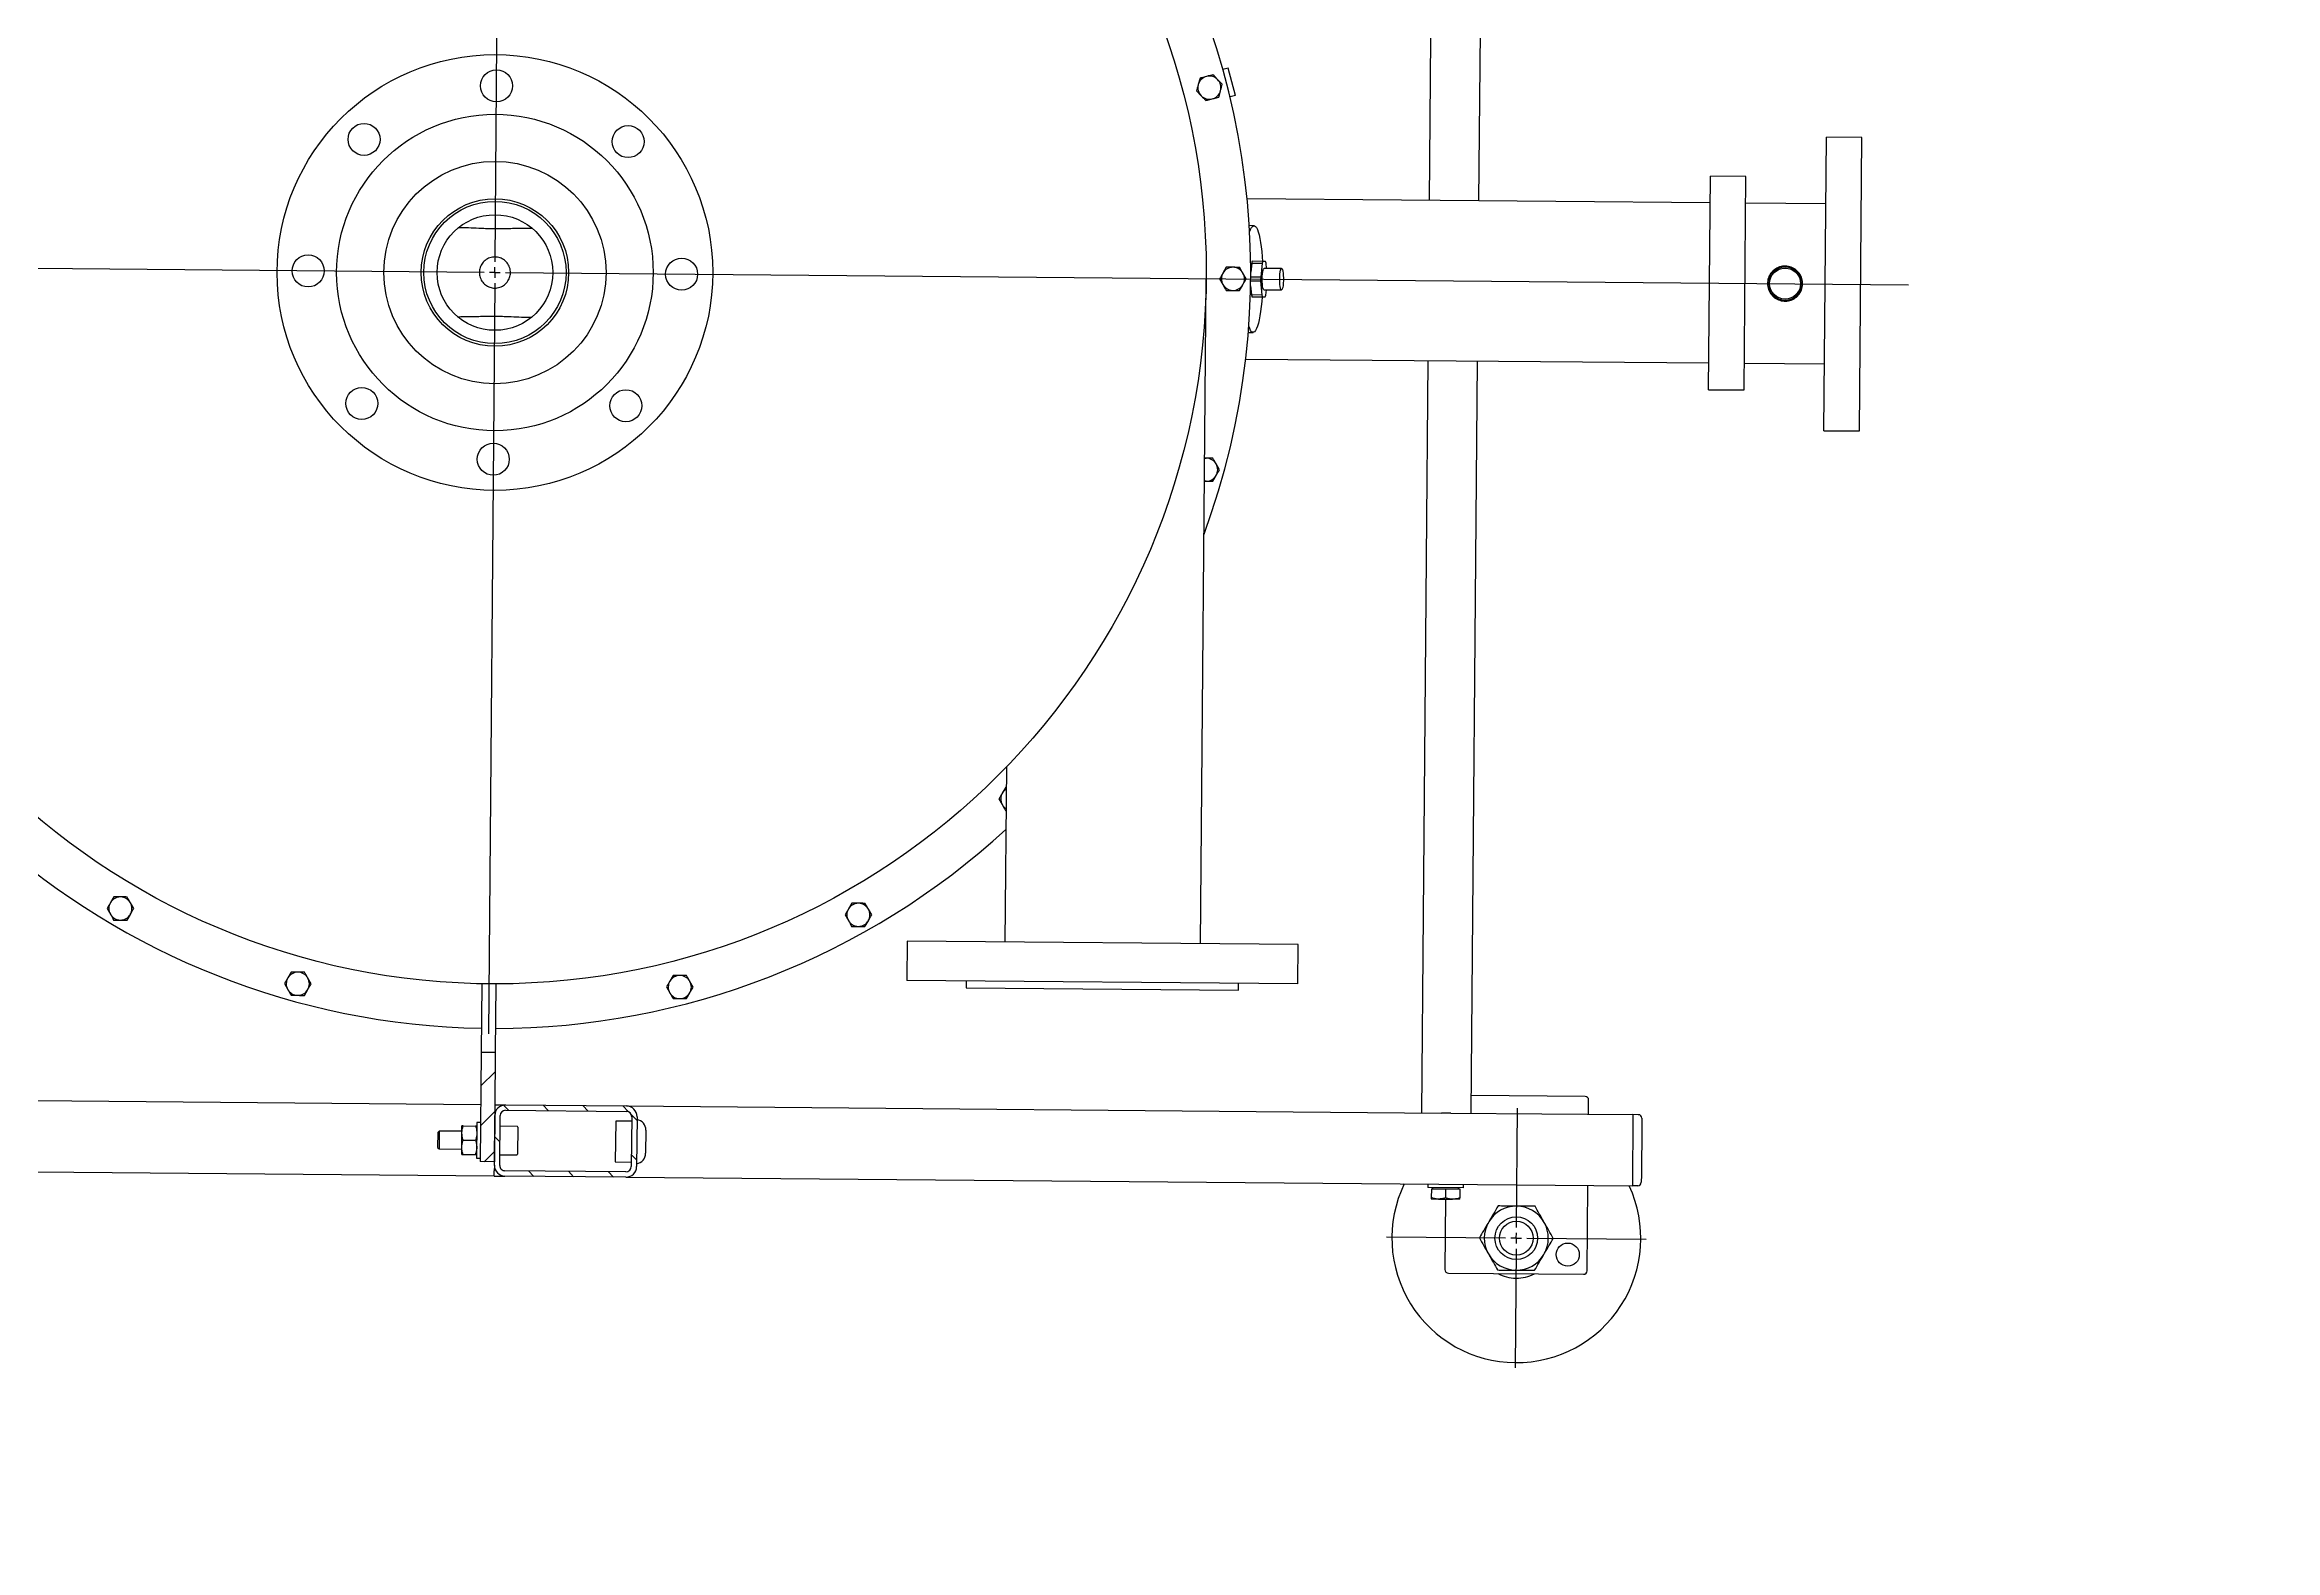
# Model space of a CAD drawing. Header units: inches. Extents: x -955375 to 106222, y -96450 to 64845.
# Drawn here: x 24394 to 25675, y 44054 to 44918 of the extents above; entities that cross this region are included whole.
import ezdxf

# ---------------------------------------------------------------- set-up
doc = ezdxf.new("R2010")
doc.units = ezdxf.units.IN
doc.header["$MEASUREMENT"] = 0
doc.linetypes.add('CONTINUA', pattern=[0])
doc.layers.add('ACHUTECH', color=24, linetype='Continuous', lineweight=18)
for name, color, linetype in [('DIBUJO', 2, 'Continuous'), ('GEOMETRIE', 7, 'Continuous'), ('MITTELKREUZE', 4, 'Continuous'), ('SCHRAFFUR', 7, 'Continuous')]:
    doc.layers.add(name, color=color, linetype=linetype)
doc.styles.get("Standard").update_dxf_attribs({"font": 'isocp2.shx'})
doc.dimstyles.new('SUPERPEQUEÑA', dxfattribs={"dimtxt": 0.1, "dimasz": 0.05, "dimexe": 0.1, "dimexo": 0.15, "dimgap": 0.05, "dimtad": 1, "dimzin": 0, "dimdsep": 46, "dimtxsty": 'Standard', "dimblk1": 'CRUZZ', "dimblk2": 'CRUZZ', "dimsah": 1, "dimcen": 0.03, "dimse1": 1, "dimse2": 1, "dimclrd": 109, "dimclre": 4, "dimclrt": 173, "dimadec": 0, "dimazin": 0, "dimtfac": 1, "dimtix": 1, "dimtmove": 1, "dimatfit": 3, "dimldrblk": 'CRUZZ', "dimfxl": 1, "dimtolj": 1, "dimtzin": 0, "dimlwd": -1, "dimarcsym": 0})

# ---------------------------------------------------------------- blocks, each defined once
blk = doc.blocks.new('CRUZ')
at = {"layer": 'DIBUJO', "color": 7, "lineweight": -3}
for p, q in [((-0.2, 0), (0.2, 0)), ((0, 0.2), (0, -0.2))]:
    blk.add_line(p, q, dxfattribs=at)
at = {"layer": 'DIBUJO', "color": 7, "lineweight": -3, "const_width": 0.05}
blk.add_lwpolyline([(0, 0, 1), (0, 0, 1)], format="xyb", close=True, dxfattribs=at)
blk = doc.blocks.new('CRUZZ')
at = {"layer": 'DIBUJO', "color": 3, "xscale": 10, "yscale": 10, "zscale": 10}
blk.add_blockref('CRUZ', (0, 0), dxfattribs=at)
blk = doc.blocks.new('*D185')
at = {"layer": 'ACHUTECH', "color": 7, "ltscale": 500, "transparency": 16777216}
blk.add_line((5118.7, 54499.2), (5118.7, 25409.9), dxfattribs=at)
at = {"layer": 'Defpoints', "color": 0, "linetype": 'CONTINUA', "ltscale": 500, "transparency": 16777216}
for p in [(26169.2, 54499.2), (5118.7, 25409.9), (6592.2, 25409.9)]:
    blk.add_point(p, dxfattribs=at)
at = {"layer": 'ACHUTECH', "color": 7, "linetype": 'CONTINUA', "ltscale": 500, "transparency": 16777216, "xscale": 0.05, "yscale": 0.05, "zscale": 0.05}
for p, rotation in [((5118.7, 54499.2), 90), ((5118.7, 25409.9), 270)]:
    blk.add_blockref('CRUZZ', p, dxfattribs=dict(at, rotation=rotation))
at = {"layer": 'ACHUTECH', "color": 7, "linetype": 'CONTINUA', "lineweight": 13, "ltscale": 500, "transparency": 16777216, "insert": (5118.6, 39954.5), "char_height": 0.15, "attachment_point": 5, "rotation": 90}
blk.add_mtext('\\A1;29089.32', dxfattribs=at)
blk = doc.blocks.new('SW_CENTERMARKSYMBOL_1')
at = {"layer": 'MITTELKREUZE', "color": 0, "linetype": 'Continuous'}
for p, q in [((0, 6), (0, 428)), ((-6, 0), (-794.9, 0)), ((0, 0), (-3, 0)), ((0, 0), (0, 3)), ((0, 0), (0, -3)), ((0, 0), (3, 0)), ((6, 0), (428, 0)), ((0, -6), (0, -428))]:
    blk.add_line(p, q, dxfattribs=at)
blk = doc.blocks.new('SW_CENTERMARKSYMBOL_5')
at = {"layer": 'MITTELKREUZE', "color": 0, "linetype": 'Continuous'}
for p, q in [((0, 6), (0, 73)), ((-6, 0), (-73, 0)), ((0, 0), (-3, 0)), ((0, 0), (0, 3)), ((0, 0), (0, -3)), ((0, 0), (3, 0)), ((6, 0), (73, 0)), ((0, -6), (0, -73))]:
    blk.add_line(p, q, dxfattribs=at)

msp = doc.modelspace()

# ---------------------------------------------------------------- hatches: boundary and pattern name
at = {"layer": 'SCHRAFFUR', "linetype": 'Continuous'}
h = msp.add_hatch(dxfattribs=at)
h.set_pattern_fill('ANSI31', color=256, scale=5.103547, angle=179.507524, style=0)
h.set_pattern_definition([(224.50752, (28001.869, 46848.238), (11.358884, -11.55585), [])])
h.paths.add_polyline_path([(24653.138, 44340.17), (24644.973, 44340.24), (24644.432, 44277.38), (24652.598, 44277.31)], flags=0)
h = msp.add_hatch(dxfattribs=at)
h.set_pattern_fill('ANSI31', color=256, scale=5.103547, angle=269.507524, style=0)
h.set_pattern_definition([(314.50752, (28001.869, 46848.238), (11.55585, 11.358884), [])])
edge = h.paths.add_edge_path(flags=0)
edge.add_line((24658.651, 44269.092), (24728.057, 44268.495))
edge.add_arc((24728.11, 44274.619), 6.124, 269.507524, 359.507524)
edge.add_line((24734.234, 44274.566), (24734.479, 44303.145))
edge.add_arc((24728.355, 44303.198), 6.124, 359.507524, 449.507524)
edge.add_line((24728.408, 44309.322), (24659.002, 44309.919))
edge.add_arc((24658.95, 44303.794), 6.124, 449.507524, 539.507524)
edge.add_line((24652.826, 44303.847), (24652.58, 44275.268))
edge.add_arc((24658.704, 44275.216), 6.124, 179.507524, 269.507524)
edge = h.paths.add_edge_path(flags=0)
edge.add_arc((24658.95, 44303.794), 3.062, 449.507524, 539.507524, ccw=False)
edge.add_line((24658.976, 44306.857), (24728.382, 44306.26))
edge.add_arc((24728.355, 44303.198), 3.062, 359.507524, 449.507524, ccw=False)
edge.add_line((24731.417, 44303.172), (24731.172, 44274.593))
edge.add_arc((24728.11, 44274.619), 3.062, 269.507524, 359.507524, ccw=False)
edge.add_line((24728.083, 44271.557), (24658.678, 44272.154))
edge.add_arc((24658.704, 44275.216), 3.062, 179.507524, 269.507524, ccw=False)
edge.add_line((24655.642, 44275.242), (24655.888, 44303.821))

# ---------------------------------------------------------------- linework, layer by layer
at = {"layer": 'GEOMETRIE', "linetype": 'Continuous'}
for p, q in [((25192.86, 45260.749), (25189.149, 44829.005)), ((25217.728, 44828.759), (25221.439, 45260.503)), ((25073.79, 44905.023), (25070.751, 44904.237)), ((25077.881, 44889.213), (25073.79, 44905.023)), ((25055.573, 44891.875), (25058.258, 44889.143)), ((25057.619, 44899.258), (25056.596, 44895.566)), ((25070.406, 44895.713), (25067.721, 44898.445)), ((25068.36, 44888.331), (25069.383, 44892.022)), ((25077.881, 44889.213), (25074.842, 44888.426)), ((25415.64, 44696.913), (25417.088, 44865.324)), ((25437.501, 44865.148), (25417.088, 44865.324)), ((25436.054, 44696.737), (25437.501, 44865.148)), ((25349.494, 44720.448), (25350.547, 44842.929)), ((25370.96, 44842.753), (25350.547, 44842.929)), ((25369.907, 44720.273), (25370.96, 44842.753)), ((25350.415, 44827.619), (25084.643, 44829.903)), ((25416.759, 44827.048), (25370.829, 44827.443)), ((25088.594, 44814.558), (25085.868, 44814.581)), ((25072.707, 44790.707), (25070.763, 44787.406)), ((25087.28, 44793.102), (25086.703, 44787.803)), ((25087.28, 44793.102), (25093.311, 44793.05)), ((25093.637, 44794.1), (25087.606, 44794.152)), ((25093.311, 44793.05), (25092.429, 44784.955)), ((25095.261, 44794.086), (25093.637, 44794.1)), ((25104.466, 44789.924), (25094.414, 44790.01)), ((25095.847, 44789.998), (25095.569, 44793.03)), ((25057.889, 44402.44), (25061.17, 44784.171)), ((25068.82, 44784.106), (25070.706, 44780.772)), ((25080.254, 44777.372), (25082.197, 44780.673)), ((25084.141, 44783.974), (25082.254, 44787.308)), ((25086.637, 44780.101), (25087.123, 44774.794)), ((25086.677, 44782.899), (25092.411, 44782.85)), ((25092.429, 44784.955), (25086.695, 44785.005)), ((25092.411, 44782.85), (25093.154, 44774.742)), ((25094.309, 44777.762), (25104.36, 44777.676)), ((25095.412, 44774.722), (25095.741, 44777.75)), ((25093.154, 44774.742), (25087.123, 44774.794)), ((25087.43, 44773.738), (25093.461, 44773.686)), ((25093.461, 44773.686), (25095.086, 44773.672)), ((25085.342, 44753.341), (25088.067, 44753.318)), ((25083.854, 44738.043), (25349.626, 44735.758)), ((25188.359, 44737.144), (25184.648, 44305.4)), ((25213.227, 44305.155), (25216.938, 44736.899)), ((25370.039, 44735.583), (25415.969, 44735.188)), ((25349.494, 44720.448), (25369.907, 44720.273)), ((25415.64, 44696.913), (25436.054, 44696.737)), ((25061.162, 44681.168), (25060.285, 44681.175)), ((25068.766, 44674.468), (25066.879, 44677.801)), ((25060.171, 44667.907), (25061.048, 44667.899)), ((25064.878, 44667.866), (25066.822, 44671.167)), ((24946.479, 44503.942), (24945.615, 44403.405)), ((24942.182, 44485.657), (24944.068, 44482.323)), ((24946.069, 44492.258), (24944.125, 44488.957)), ((24946.379, 44492.255), (24946.069, 44492.258)), ((24945.955, 44478.989), (24946.265, 44478.987)), ((24434.186, 44429.338), (24432.242, 44426.038)), ((24430.298, 44422.737), (24432.185, 44419.403)), ((24441.732, 44416.004), (24443.676, 44419.305)), ((24445.62, 44422.605), (24443.733, 44425.939)), ((24853.877, 44419.096), (24855.764, 44415.762)), ((24857.765, 44425.697), (24855.821, 44422.397)), ((24869.199, 44418.964), (24867.312, 44422.298)), ((24865.311, 44412.363), (24867.255, 44415.664)), ((24889.478, 44403.888), (24889.285, 44381.433)), ((25114.026, 44401.958), (24889.478, 44403.888)), ((25113.833, 44379.503), (25114.026, 44401.958)), ((24532.094, 44379.543), (24533.98, 44376.209)), ((24535.981, 44386.145), (24534.037, 44382.844)), ((24547.415, 44379.411), (24545.529, 44382.745)), ((24645.31, 44379.447), (24644.973, 44340.24)), ((24653.475, 44379.377), (24645.31, 44379.447)), ((24653.475, 44379.377), (24653.138, 44340.17)), ((24755.242, 44384.26), (24753.298, 44380.959)), ((24766.676, 44377.527), (24764.789, 44380.86)), ((25113.833, 44379.503), (24889.285, 44381.433)), ((24923.478, 44381.139), (24923.443, 44377.056)), ((25079.605, 44375.714), (25079.64, 44379.797)), ((24543.528, 44372.81), (24545.472, 44376.111)), ((24751.354, 44377.658), (24753.241, 44374.325)), ((24762.788, 44370.925), (24764.732, 44374.226)), ((24923.443, 44377.056), (25079.605, 44375.714)), ((24644.973, 44340.24), (24644.432, 44277.38)), ((24644.973, 44340.24), (24653.138, 44340.17)), ((24653.138, 44340.17), (24652.598, 44277.31)), ((24644.713, 44310.041), (24126.799, 44314.493)), ((25278.638, 44314.8), (25213.315, 44315.361)), ((24652.58, 44275.268), (24652.826, 44303.847)), ((24652.878, 44309.971), (24659.002, 44309.919)), ((24655.642, 44275.242), (24655.888, 44303.821)), ((24658.976, 44306.857), (24728.382, 44306.26)), ((24659.002, 44309.919), (24728.408, 44309.322)), ((24728.408, 44309.322), (25196.225, 44305.301)), ((24731.417, 44303.172), (24731.172, 44274.593)), ((24734.479, 44303.145), (24734.234, 44274.566)), ((25201.65, 44305.254), (25306.108, 44304.356)), ((25280.591, 44304.576), (25280.662, 44312.741)), ((25306.108, 44304.356), (25306.056, 44298.232)), ((25309.17, 44304.33), (25306.108, 44304.356)), ((25311.194, 44302.271), (25311.159, 44298.188)), ((24620.078, 44294.095), (24620.005, 44285.582)), ((24620.932, 44294.935), (24620.078, 44294.095)), ((24620.932, 44294.935), (24620.845, 44284.728)), ((24633.966, 44294.823), (24620.932, 44294.935)), ((24633.887, 44285.636), (24633.958, 44293.802)), ((24633.958, 44293.802), (24633.993, 44297.885)), ((24634.652, 44289.713), (24641.767, 44289.652)), ((24634.722, 44297.878), (24641.837, 44297.817)), ((24642.584, 44299.852), (24642.408, 44279.439)), ((24644.625, 44299.835), (24642.584, 44299.852)), ((24665.634, 44297.613), (24655.835, 44297.697)), ((24666.038, 44297.201), (24665.905, 44281.687)), ((24722.209, 44300.699), (24722.008, 44277.223)), ((24731.396, 44300.62), (24722.209, 44300.699)), ((24739.517, 44295.446), (24739.403, 44282.178)), ((25306.056, 44298.232), (25305.81, 44269.653)), ((25311.159, 44298.188), (25310.913, 44269.61)), ((24620.005, 44285.582), (24620.845, 44284.728)), ((24620.845, 44284.728), (24633.879, 44284.616)), ((24633.852, 44281.554), (24633.887, 44285.636)), ((24634.582, 44281.548), (24641.697, 44281.486)), ((24642.408, 44279.439), (24644.45, 44279.421)), ((24652.598, 44277.31), (24644.432, 44277.38)), ((24655.695, 44281.366), (24665.493, 44281.282)), ((24722.008, 44277.223), (24731.194, 44277.144)), ((24652.527, 44269.144), (24126.448, 44273.666)), ((24652.527, 44269.144), (24652.554, 44272.206)), ((24652.527, 44269.144), (24658.651, 44269.092)), ((24652.58, 44275.268), (24652.554, 44272.206)), ((24728.057, 44268.495), (24658.651, 44269.092)), ((24728.083, 44271.557), (24658.678, 44272.154)), ((24728.057, 44268.495), (25305.757, 44263.529)), ((25188.38, 44264.538), (25188.363, 44262.497)), ((25208.776, 44262.322), (25208.794, 44264.363)), ((25279.819, 44214.757), (25280.241, 44263.749)), ((25305.81, 44269.653), (25305.757, 44263.529)), ((25308.819, 44263.503), (25305.757, 44263.529)), ((25310.913, 44269.61), (25310.878, 44265.527)), ((25208.776, 44262.322), (25188.363, 44262.497)), ((25190.348, 44255.947), (25194.43, 44255.912)), ((25190.399, 44261.867), (25190.354, 44256.676)), ((25190.399, 44261.867), (25198.564, 44261.797)), ((25191.103, 44262.473), (25191.098, 44261.861)), ((25194.43, 44255.912), (25202.596, 44255.842)), ((25198.513, 44255.877), (25198.166, 44215.458)), ((25198.564, 44261.797), (25198.519, 44256.606)), ((25198.564, 44261.797), (25206.729, 44261.727)), ((25206.678, 44255.807), (25202.596, 44255.842)), ((25206.03, 44261.733), (25206.035, 44262.345)), ((25206.729, 44261.727), (25206.685, 44256.536)), ((25200.189, 44213.399), (25277.761, 44212.733))]:
    msp.add_line(p, q, dxfattribs=at)
at = {"layer": 'GEOMETRIE', "linetype": 'Continuous', "flags": 128}
for points in [[(25086.075, 44811.02), (25086.607, 44812.4), (25087.162, 44813.454), (25087.73, 44814.162), (25088.305, 44814.516), (25088.881, 44814.511), (25089.45, 44814.147), (25090.006, 44813.43), (25090.543, 44812.366), (25091.054, 44810.97), (25091.532, 44809.256), (25091.973, 44807.246), (25092.372, 44804.962), (25092.723, 44802.432), (25093.022, 44799.685), (25093.267, 44796.753), (25093.431, 44794.101)], [(25093.298, 44783.895), (25093.344, 44785.418), (25093.455, 44786.844), (25093.622, 44788.085), (25093.836, 44789.062), (25094.083, 44789.713), (25094.347, 44789.999), (25094.414, 44790.01)], [(25103.35, 44783.809), (25103.396, 44785.331), (25103.507, 44786.758), (25103.674, 44787.998), (25103.888, 44788.975), (25104.135, 44789.627), (25104.399, 44789.912), (25104.664, 44789.813), (25104.913, 44789.337), (25105.131, 44788.512), (25105.304, 44787.392), (25105.421, 44786.046), (25105.475, 44784.558), (25105.462, 44783.023), (25105.382, 44781.537), (25105.242, 44780.193), (25105.05, 44779.075), (25104.818, 44778.255), (25104.561, 44777.782), (25104.294, 44777.688), (25104.034, 44777.978), (25103.799, 44778.634), (25103.602, 44779.614), (25103.456, 44780.857), (25103.37, 44782.285), (25103.35, 44783.809)], [(25094.309, 44777.762), (25094.242, 44777.775), (25093.983, 44778.065), (25093.747, 44778.72), (25093.55, 44779.7), (25093.404, 44780.944), (25093.318, 44782.372), (25093.298, 44783.895)], [(25093.256, 44773.688), (25093.046, 44771.039), (25092.751, 44768.112), (25092.404, 44765.371), (25092.01, 44762.847), (25091.572, 44760.571), (25091.096, 44758.568), (25090.588, 44756.863), (25090.054, 44755.476), (25089.499, 44754.422), (25088.931, 44753.714), (25088.355, 44753.36), (25087.78, 44753.365), (25087.21, 44753.728), (25086.654, 44754.446), (25086.118, 44755.509), (25085.61, 44756.899)], [(25060.284, 44681.117), (25060.295, 44681.119), (25061.162, 44681.168)], [(25061.048, 44667.899), (25060.182, 44667.963), (25060.171, 44667.965)]]:
    msp.add_lwpolyline(points, dxfattribs=at)
at = {"layer": 'GEOMETRIE', "linetype": 'Continuous'}
for centre, radius in [((24652.902, 44787.681), 408.284), ((24652.902, 44787.681), 125.037), ((24653.823, 44894.851), 9.186), ((24652.902, 44787.681), 90.843), ((24577.772, 44864.113), 9.186), ((24729.334, 44862.81), 9.186), ((24652.902, 44787.681), 63.794), ((24652.902, 44787.681), 42.324), ((24652.902, 44787.681), 40.828), ((24652.902, 44787.681), 33.173), ((24545.731, 44788.602), 9.186), ((24760.072, 44786.759), 9.186), ((25393.399, 44781.316), 9.624), ((25393.399, 44781.316), 8.931), ((24576.469, 44712.551), 9.186), ((24728.031, 44711.248), 9.186), ((24651.98, 44680.51), 9.186), ((25239.15, 44233.48), 12.249), ((25239.15, 44233.48), 9.697), ((25268.671, 44224.039), 6.635)]:
    msp.add_circle(centre, radius, dxfattribs=at)
for centre, radius, start, end in [((24652.902, 44787.681), 433.801, 339.757601, 88.968261), ((24652.902, 44787.681), 433.801, 106.631134, 268.968261), ((25062.99, 44893.794), 6.635, 164.507524, 224.507524), ((25062.99, 44893.794), 6.635, 104.507524, 164.507524), ((25062.99, 44893.794), 6.635, 44.507524, 104.507524), ((25062.99, 44893.794), 6.635, 284.507524, 344.507524), ((25062.99, 44893.794), 6.635, 344.507524, 44.507524), ((25062.99, 44893.794), 6.635, 224.507524, 284.507524), ((25076.48, 44784.04), 6.635, 89.507524, 149.507524), ((25076.48, 44784.04), 6.635, 29.507524, 89.507524), ((25096.166, 44790.921), 9.149, 159.323764, 166.212128), ((25102.197, 44790.869), 9.149, 159.323764, 166.212128), ((25086.647, 44791.003), 9.149, 12.802919, 19.691283), ((25076.48, 44784.04), 6.635, 149.507524, 209.507524), ((25076.48, 44784.04), 6.635, 209.507524, 269.507524), ((25076.48, 44784.04), 6.635, 269.507524, 329.507524), ((25076.48, 44784.04), 6.635, 329.507524, 29.507524), ((25156.907, 44783.348), 64.497, 178.572292, 180.442755), ((25096.045, 44776.821), 9.149, 192.802919, 199.691283), ((25102.076, 44776.769), 9.149, 192.802919, 199.691283), ((25086.526, 44776.903), 9.149, 339.323764, 346.212128), ((25061.105, 44674.534), 6.635, 29.507524, 89.507524), ((25061.105, 44674.534), 6.635, 329.507524, 29.507524), ((25061.105, 44674.534), 6.635, 269.507524, 329.507524), ((24949.842, 44485.591), 6.635, 149.507524, 209.507524), ((24949.842, 44485.591), 6.635, 209.507524, 237.457213), ((24949.842, 44485.591), 6.635, 121.557834, 149.507524), ((24652.902, 44787.681), 433.801, 270.046786, 312.535308), ((24437.959, 44422.671), 6.635, 89.507524, 149.507524), ((24437.959, 44422.671), 6.635, 29.507524, 89.507524), ((24437.959, 44422.671), 6.635, 149.507524, 209.507524), ((24437.959, 44422.671), 6.635, 209.507524, 269.507524), ((24437.959, 44422.671), 6.635, 269.507524, 329.507524), ((24437.959, 44422.671), 6.635, 329.507524, 29.507524), ((24861.538, 44419.03), 6.635, 149.507524, 209.507524), ((24861.538, 44419.03), 6.635, 89.507524, 149.507524), ((24861.538, 44419.03), 6.635, 29.507524, 89.507524), ((24861.538, 44419.03), 6.635, 329.507524, 29.507524), ((24861.538, 44419.03), 6.635, 209.507524, 269.507524), ((24861.538, 44419.03), 6.635, 269.507524, 329.507524), ((24539.755, 44379.477), 6.635, 149.507524, 209.507524), ((24539.755, 44379.477), 6.635, 89.507524, 149.507524), ((24539.755, 44379.477), 6.635, 29.507524, 89.507524), ((24539.755, 44379.477), 6.635, 329.507524, 29.507524), ((24759.015, 44377.593), 6.635, 149.507524, 209.507524), ((24759.015, 44377.593), 6.635, 89.507524, 149.507524), ((24759.015, 44377.593), 6.635, 29.507524, 89.507524), ((24759.015, 44377.593), 6.635, 329.507524, 29.507524), ((24539.755, 44379.477), 6.635, 209.507524, 269.507524), ((24539.755, 44379.477), 6.635, 269.507524, 329.507524), ((24759.015, 44377.593), 6.635, 209.507524, 269.507524), ((24759.015, 44377.593), 6.635, 269.507524, 329.507524), ((25278.62, 44312.759), 2.041, 359.507524, 89.507524), ((24658.95, 44303.794), 6.124, 89.507524, 179.507524), ((24658.95, 44303.794), 3.062, 89.507524, 179.507524), ((24728.355, 44303.198), 3.062, 359.507524, 89.507524), ((24728.355, 44303.198), 6.124, 359.507524, 89.507524), ((24733.393, 44295.499), 6.124, 359.507524, 79.913455), ((25309.153, 44302.289), 2.041, 359.507524, 89.507524), ((24665.63, 44297.204), 0.408, 359.507524, 89.507524), ((24665.497, 44281.69), 0.408, 269.507524, 359.507524), ((24733.279, 44282.23), 6.124, 279.101592, 359.507524), ((24658.704, 44275.216), 6.124, 179.507524, 269.507524), ((24658.704, 44275.216), 3.062, 179.507524, 269.507524), ((24728.11, 44274.619), 6.124, 269.507524, 359.507524), ((24728.11, 44274.619), 3.062, 269.507524, 359.507524), ((25239.15, 44233.48), 71.45, 154.13059, 269.507524), ((25239.15, 44233.48), 71.45, 269.507524, 24.884457), ((25308.837, 44265.544), 2.041, 269.507524, 359.507524), ((25239.15, 44233.48), 18.373, 89.507524, 149.507524), ((25239.15, 44233.48), 18.373, 29.507524, 89.507524), ((25239.15, 44233.48), 18.373, 149.507524, 209.507524), ((25239.15, 44233.48), 18.373, 329.507524, 29.507524), ((25239.15, 44233.48), 18.373, 209.507524, 269.507524), ((25200.207, 44215.441), 2.041, 179.507524, 269.507524), ((25239.15, 44233.48), 22.966, 242.241479, 269.507524), ((25239.15, 44233.48), 22.966, 269.507524, 296.773568), ((25239.15, 44233.48), 18.373, 269.507524, 329.507524), ((25277.778, 44214.774), 2.041, 269.507524, 359.507524)]:
    msp.add_arc(centre, radius, start, end, dxfattribs=at)
for points, knots in [([(25056.596, 44895.566), (25056.572, 44895.479), (25056.226, 44894.232), (25055.888, 44893.011), (25055.573, 44891.875)], [0, 0, 0, 0, 0.070214766, 1, 1, 1, 1]), ([(25061.328, 44900.217), (25060.395, 44899.976), (25059.139, 44899.651), (25057.931, 44899.338), (25057.619, 44899.258)], [0, 0, 0, 0, 0.74244865, 1, 1, 1, 1]), ([(25065.036, 44901.177), (25064.142, 44900.945), (25062.92, 44900.629), (25061.665, 44900.304), (25061.328, 44900.217)], [0, 0, 0, 0, 0.731366395, 1, 1, 1, 1]), ([(25067.721, 44898.445), (25067.657, 44898.51), (25066.751, 44899.432), (25065.862, 44900.336), (25065.036, 44901.177)], [0, 0, 0, 0, 0.07021477, 1, 1, 1, 1]), ([(25069.383, 44892.022), (25069.407, 44892.109), (25069.753, 44893.356), (25070.091, 44894.577), (25070.406, 44895.713)], [0, 0, 0, 0, 0.07021477, 1, 1, 1, 1]), ([(25058.258, 44889.143), (25058.322, 44889.078), (25059.228, 44888.156), (25060.117, 44887.252), (25060.943, 44886.411)], [0, 0, 0, 0, 0.07021477, 1, 1, 1, 1]), ([(25060.943, 44886.411), (25061.255, 44886.492), (25062.463, 44886.805), (25063.719, 44887.13), (25064.652, 44887.371)], [0, 0, 0, 0, 0.25755135, 1, 1, 1, 1]), ([(25064.652, 44887.371), (25064.989, 44887.458), (25066.244, 44887.783), (25067.466, 44888.099), (25068.36, 44888.331)], [0, 0, 0, 0, 0.26863361, 1, 1, 1, 1]), ([(24674.317, 44813.015), (24671.851, 44813.007), (24668.143, 44812.994), (24663.05, 44812.851), (24659.205, 44812.757), (24655.341, 44812.707), (24651.458, 44812.734), (24647.529, 44812.843), (24642.914, 44813.032), (24637.69, 44813.274), (24633.85, 44813.344), (24631.925, 44813.38)], [0, 0, 0, 0, 0.1800669, 0.27077647, 0.36188133, 0.44895827, 0.53690843, 0.62764667, 0.71922479, 0.85920668, 1, 1, 1, 1]), ([(24652.978, 44796.611), (24653.947, 44796.511), (24655.883, 44796.309), (24658.471, 44794.853), (24660.513, 44792.676), (24661.739, 44789.872), (24661.956, 44786.85), (24661.208, 44784.003), (24659.612, 44781.547), (24657.256, 44779.685), (24654.362, 44778.695), (24651.356, 44778.725), (24648.598, 44779.682), (24646.264, 44781.462), (24644.582, 44783.977), (24643.831, 44786.943), (24644.095, 44789.918), (24645.261, 44792.601), (24647.237, 44794.788), (24649.901, 44796.328), (24651.957, 44796.517), (24652.978, 44796.611)], [0, 0, 0, 0, 0.05141745, 0.10275573, 0.1561158, 0.21099774, 0.26377401, 0.31428817, 0.3655205, 0.41939496, 0.47415633, 0.52621433, 0.57625764, 0.62802663, 0.6825718, 0.73677672, 0.7881946, 0.83865901, 0.89111509, 0.94587919, 1, 1, 1, 1]), ([(25076.537, 44790.674), (25075.574, 44790.682), (25074.277, 44790.694), (25073.029, 44790.704), (25072.707, 44790.707)], [0, 0, 0, 0, 0.74244865, 1, 1, 1, 1]), ([(25080.368, 44790.641), (25079.444, 44790.649), (25078.182, 44790.66), (25076.886, 44790.671), (25076.537, 44790.674)], [0, 0, 0, 0, 0.73136639, 1, 1, 1, 1]), ([(25082.254, 44787.308), (25082.21, 44787.387), (25081.573, 44788.512), (25080.948, 44789.615), (25080.368, 44790.641)], [0, 0, 0, 0, 0.07021477, 1, 1, 1, 1]), ([(25386.627, 44788.785), (25387.541, 44789.46), (25389.371, 44790.81), (25392.769, 44791.544), (25396.162, 44791.194), (25399.247, 44789.751), (25401.706, 44787.376), (25403.252, 44784.294), (25403.681, 44780.886), (25402.973, 44777.57), (25401.237, 44774.674), (25398.624, 44772.476), (25395.396, 44771.25), (25391.955, 44771.162), (25388.706, 44772.193), (25385.967, 44774.221), (25384.029, 44777.061), (25383.145, 44780.396), (25383.424, 44783.781), (25384.645, 44786.703), (25386.014, 44788.142), (25386.627, 44788.785)], [0, 0, 0, 0, 0.053706638, 0.107442973, 0.160383743, 0.212991056, 0.26649788, 0.320652504, 0.37402088, 0.426245799, 0.478584033, 0.532105517, 0.58625501, 0.639626296, 0.692192104, 0.745265972, 0.799314203, 0.85314175, 0.905729471, 0.957837405, 1, 1, 1, 1]), ([(25070.763, 44787.406), (25070.717, 44787.328), (25070.061, 44786.213), (25069.418, 44785.121), (25068.82, 44784.106)], [0, 0, 0, 0, 0.070214766, 1, 1, 1, 1]), ([(25070.706, 44780.772), (25070.751, 44780.693), (25071.388, 44779.567), (25072.012, 44778.464), (25072.593, 44777.438)], [0, 0, 0, 0, 0.07021477, 1, 1, 1, 1]), ([(25072.593, 44777.438), (25072.915, 44777.436), (25074.163, 44777.425), (25075.46, 44777.414), (25076.423, 44777.405)], [0, 0, 0, 0, 0.25755135, 1, 1, 1, 1]), ([(25076.423, 44777.405), (25076.772, 44777.402), (25078.068, 44777.391), (25079.33, 44777.38), (25080.254, 44777.372)], [0, 0, 0, 0, 0.26863361, 1, 1, 1, 1]), ([(25082.197, 44780.673), (25082.243, 44780.751), (25082.9, 44781.866), (25083.543, 44782.958), (25084.141, 44783.974)], [0, 0, 0, 0, 0.070214766, 1, 1, 1, 1]), ([(24631.486, 44762.346), (24633.952, 44762.355), (24637.66, 44762.367), (24642.753, 44762.51), (24646.598, 44762.604), (24650.462, 44762.654), (24654.345, 44762.627), (24658.274, 44762.519), (24662.889, 44762.329), (24668.113, 44762.087), (24671.953, 44762.017), (24673.878, 44761.982)], [0, 0, 0, 0, 0.1800669, 0.27077647, 0.36188133, 0.44895827, 0.53690843, 0.62764667, 0.71922479, 0.85920668, 1, 1, 1, 1]), ([(25064.992, 44681.135), (25064.069, 44681.143), (25062.807, 44681.154), (25061.51, 44681.165), (25061.162, 44681.168)], [0, 0, 0, 0, 0.73136639, 1, 1, 1, 1]), ([(25066.879, 44677.801), (25066.834, 44677.88), (25066.197, 44679.006), (25065.573, 44680.109), (25064.992, 44681.135)], [0, 0, 0, 0, 0.07021477, 1, 1, 1, 1]), ([(25066.822, 44671.167), (25066.868, 44671.245), (25067.524, 44672.36), (25068.168, 44673.452), (25068.766, 44674.468)], [0, 0, 0, 0, 0.070214766, 1, 1, 1, 1]), ([(25061.048, 44667.899), (25061.396, 44667.896), (25062.693, 44667.885), (25063.955, 44667.874), (25064.878, 44667.866)], [0, 0, 0, 0, 0.26863361, 1, 1, 1, 1]), ([(24944.125, 44488.957), (24944.079, 44488.879), (24943.423, 44487.764), (24942.78, 44486.672), (24942.182, 44485.657)], [0, 0, 0, 0, 0.070214766, 1, 1, 1, 1]), ([(24944.068, 44482.323), (24944.113, 44482.244), (24944.75, 44481.118), (24945.375, 44480.015), (24945.955, 44478.989)], [0, 0, 0, 0, 0.07021477, 1, 1, 1, 1]), ([(24438.016, 44429.305), (24437.053, 44429.314), (24435.756, 44429.325), (24434.507, 44429.336), (24434.186, 44429.338)], [0, 0, 0, 0, 0.74244865, 1, 1, 1, 1]), ([(24441.846, 44429.273), (24440.923, 44429.28), (24439.661, 44429.291), (24438.364, 44429.302), (24438.016, 44429.305)], [0, 0, 0, 0, 0.73136639, 1, 1, 1, 1]), ([(24432.242, 44426.038), (24432.196, 44425.959), (24431.54, 44424.845), (24430.896, 44423.753), (24430.298, 44422.737)], [0, 0, 0, 0, 0.070214766, 1, 1, 1, 1]), ([(24432.185, 44419.403), (24432.23, 44419.324), (24432.867, 44418.199), (24433.491, 44417.095), (24434.072, 44416.07)], [0, 0, 0, 0, 0.07021477, 1, 1, 1, 1]), ([(24443.733, 44425.939), (24443.688, 44426.018), (24443.051, 44427.144), (24442.427, 44428.247), (24441.846, 44429.273)], [0, 0, 0, 0, 0.07021477, 1, 1, 1, 1]), ([(24443.676, 44419.305), (24443.722, 44419.383), (24444.379, 44420.497), (24445.022, 44421.59), (24445.62, 44422.605)], [0, 0, 0, 0, 0.070214766, 1, 1, 1, 1]), ([(24855.821, 44422.397), (24855.775, 44422.319), (24855.118, 44421.204), (24854.475, 44420.112), (24853.877, 44419.096)], [0, 0, 0, 0, 0.070214766, 1, 1, 1, 1]), ([(24861.595, 44425.665), (24860.632, 44425.673), (24859.335, 44425.684), (24858.086, 44425.695), (24857.765, 44425.697)], [0, 0, 0, 0, 0.74244865, 1, 1, 1, 1]), ([(24865.425, 44425.632), (24864.502, 44425.64), (24863.24, 44425.65), (24861.943, 44425.662), (24861.595, 44425.665)], [0, 0, 0, 0, 0.73136639, 1, 1, 1, 1]), ([(24867.312, 44422.298), (24867.267, 44422.377), (24866.63, 44423.503), (24866.006, 44424.606), (24865.425, 44425.632)], [0, 0, 0, 0, 0.07021477, 1, 1, 1, 1]), ([(24867.255, 44415.664), (24867.301, 44415.742), (24867.957, 44416.857), (24868.601, 44417.949), (24869.199, 44418.964)], [0, 0, 0, 0, 0.070214766, 1, 1, 1, 1]), ([(24434.072, 44416.07), (24434.393, 44416.067), (24435.642, 44416.056), (24436.939, 44416.045), (24437.902, 44416.037)], [0, 0, 0, 0, 0.25755135, 1, 1, 1, 1]), ([(24437.902, 44416.037), (24438.25, 44416.034), (24439.547, 44416.023), (24440.809, 44416.012), (24441.732, 44416.004)], [0, 0, 0, 0, 0.26863361, 1, 1, 1, 1]), ([(24855.764, 44415.762), (24855.809, 44415.683), (24856.446, 44414.558), (24857.07, 44413.454), (24857.65, 44412.429)], [0, 0, 0, 0, 0.07021477, 1, 1, 1, 1]), ([(24857.65, 44412.429), (24857.972, 44412.426), (24859.221, 44412.415), (24860.518, 44412.404), (24861.481, 44412.396)], [0, 0, 0, 0, 0.25755135, 1, 1, 1, 1]), ([(24861.481, 44412.396), (24861.829, 44412.393), (24863.126, 44412.382), (24864.388, 44412.371), (24865.311, 44412.363)], [0, 0, 0, 0, 0.26863361, 1, 1, 1, 1]), ([(24534.037, 44382.844), (24533.991, 44382.766), (24533.335, 44381.651), (24532.692, 44380.559), (24532.094, 44379.543)], [0, 0, 0, 0, 0.070214766, 1, 1, 1, 1]), ([(24539.812, 44386.112), (24538.848, 44386.12), (24537.551, 44386.131), (24536.303, 44386.142), (24535.981, 44386.145)], [0, 0, 0, 0, 0.74244865, 1, 1, 1, 1]), ([(24543.642, 44386.079), (24542.719, 44386.087), (24541.456, 44386.098), (24540.16, 44386.109), (24539.812, 44386.112)], [0, 0, 0, 0, 0.73136639, 1, 1, 1, 1]), ([(24545.529, 44382.745), (24545.484, 44382.824), (24544.847, 44383.95), (24544.222, 44385.053), (24543.642, 44386.079)], [0, 0, 0, 0, 0.07021477, 1, 1, 1, 1]), ([(24545.472, 44376.111), (24545.518, 44376.189), (24546.174, 44377.304), (24546.817, 44378.396), (24547.415, 44379.411)], [0, 0, 0, 0, 0.070214766, 1, 1, 1, 1]), ([(24753.298, 44380.959), (24753.252, 44380.881), (24752.596, 44379.766), (24751.952, 44378.674), (24751.354, 44377.658)], [0, 0, 0, 0, 0.070214766, 1, 1, 1, 1]), ([(24759.072, 44384.227), (24758.109, 44384.235), (24756.812, 44384.246), (24755.563, 44384.257), (24755.242, 44384.26)], [0, 0, 0, 0, 0.74244865, 1, 1, 1, 1]), ([(24762.902, 44384.194), (24761.979, 44384.202), (24760.717, 44384.213), (24759.42, 44384.224), (24759.072, 44384.227)], [0, 0, 0, 0, 0.73136639, 1, 1, 1, 1]), ([(24764.789, 44380.86), (24764.744, 44380.939), (24764.107, 44382.065), (24763.483, 44383.168), (24762.902, 44384.194)], [0, 0, 0, 0, 0.07021477, 1, 1, 1, 1]), ([(24533.98, 44376.209), (24534.025, 44376.13), (24534.662, 44375.005), (24535.287, 44373.902), (24535.867, 44372.876)], [0, 0, 0, 0, 0.07021477, 1, 1, 1, 1]), ([(24535.867, 44372.876), (24536.189, 44372.873), (24537.437, 44372.862), (24538.734, 44372.851), (24539.697, 44372.843)], [0, 0, 0, 0, 0.25755135, 1, 1, 1, 1]), ([(24539.697, 44372.843), (24540.046, 44372.84), (24541.342, 44372.829), (24542.605, 44372.818), (24543.528, 44372.81)], [0, 0, 0, 0, 0.26863361, 1, 1, 1, 1]), ([(24753.241, 44374.325), (24753.286, 44374.246), (24753.923, 44373.12), (24754.547, 44372.017), (24755.128, 44370.991)], [0, 0, 0, 0, 0.07021477, 1, 1, 1, 1]), ([(24755.128, 44370.991), (24755.449, 44370.988), (24756.698, 44370.978), (24757.995, 44370.967), (24758.958, 44370.958)], [0, 0, 0, 0, 0.25755135, 1, 1, 1, 1]), ([(24758.958, 44370.958), (24759.306, 44370.955), (24760.603, 44370.944), (24761.865, 44370.933), (24762.788, 44370.925)], [0, 0, 0, 0, 0.26863361, 1, 1, 1, 1]), ([(24764.732, 44374.226), (24764.778, 44374.304), (24765.434, 44375.419), (24766.078, 44376.511), (24766.676, 44377.527)], [0, 0, 0, 0, 0.070214766, 1, 1, 1, 1]), ([(25201.65, 44305.254), (25200.762, 44305.259), (25198.954, 44305.269), (25197.146, 44305.29), (25196.225, 44305.301)], [0, 0, 0, 0, 0.49115255, 1, 1, 1, 1]), ([(24633.887, 44285.636), (24633.889, 44285.733), (24633.902, 44286.466), (24634.073, 44287.846), (24634.458, 44289.087), (24634.652, 44289.713)], [0, 0, 0, 0, 0.07008577, 0.53078223, 1, 1, 1, 1]), ([(24633.958, 44293.802), (24633.959, 44293.899), (24633.972, 44294.631), (24634.143, 44296.012), (24634.528, 44297.252), (24634.722, 44297.878)], [0, 0, 0, 0, 0.070085768, 0.530782234, 1, 1, 1, 1]), ([(24634.652, 44289.713), (24634.454, 44290.378), (24634.054, 44291.719), (24633.99, 44293.104), (24633.958, 44293.802)], [0, 0, 0, 0, 0.49545796, 1, 1, 1, 1]), ([(24634.722, 44297.878), (24634.612, 44297.879), (24634.185, 44297.883), (24634.074, 44297.884), (24633.993, 44297.885)], [0, 0, 0, 0, 0.25755135, 1, 1, 1, 1]), ([(24642.531, 44293.728), (24642.53, 44293.631), (24642.517, 44292.899), (24642.346, 44291.518), (24641.961, 44290.278), (24641.767, 44289.652)], [0, 0, 0, 0, 0.07008577, 0.53078223, 1, 1, 1, 1]), ([(24641.767, 44289.652), (24641.965, 44288.987), (24642.365, 44287.645), (24642.429, 44286.261), (24642.461, 44285.563)], [0, 0, 0, 0, 0.49545796, 1, 1, 1, 1]), ([(24641.837, 44297.817), (24642.035, 44297.152), (24642.435, 44295.811), (24642.499, 44294.426), (24642.531, 44293.728)], [0, 0, 0, 0, 0.49545796, 1, 1, 1, 1]), ([(24642.566, 44297.811), (24642.485, 44297.812), (24642.375, 44297.812), (24641.947, 44297.816), (24641.837, 44297.817)], [0, 0, 0, 0, 0.74244865, 1, 1, 1, 1]), ([(24633.852, 44281.554), (24633.934, 44281.553), (24634.044, 44281.552), (24634.472, 44281.548), (24634.582, 44281.548)], [0, 0, 0, 0, 0.74244865, 1, 1, 1, 1]), ([(24634.582, 44281.548), (24634.384, 44282.212), (24633.984, 44283.554), (24633.92, 44284.938), (24633.887, 44285.636)], [0, 0, 0, 0, 0.49545796, 1, 1, 1, 1]), ([(24642.461, 44285.563), (24642.459, 44285.466), (24642.447, 44284.733), (24642.275, 44283.353), (24641.891, 44282.112), (24641.697, 44281.486)], [0, 0, 0, 0, 0.07008577, 0.53078223, 1, 1, 1, 1]), ([(24641.697, 44281.486), (24641.807, 44281.485), (24642.234, 44281.482), (24642.344, 44281.481), (24642.426, 44281.48)], [0, 0, 0, 0, 0.25755135, 1, 1, 1, 1]), ([(25190.354, 44256.676), (25190.352, 44256.39), (25190.348, 44255.998), (25190.348, 44255.958), (25190.348, 44255.947)], [0, 0, 0, 0, 0.73136639, 1, 1, 1, 1]), ([(25194.43, 44255.912), (25194.334, 44255.914), (25193.601, 44255.927), (25192.22, 44256.098), (25190.98, 44256.482), (25190.354, 44256.676)], [0, 0, 0, 0, 0.07008577, 0.53078223, 1, 1, 1, 1]), ([(25198.519, 44256.606), (25197.855, 44256.408), (25196.513, 44256.008), (25195.129, 44255.944), (25194.43, 44255.912)], [0, 0, 0, 0, 0.49545796, 1, 1, 1, 1]), ([(25202.596, 44255.842), (25202.499, 44255.844), (25201.766, 44255.856), (25200.386, 44256.028), (25199.145, 44256.412), (25198.519, 44256.606)], [0, 0, 0, 0, 0.07008577, 0.53078223, 1, 1, 1, 1]), ([(25206.685, 44256.536), (25206.02, 44256.338), (25204.678, 44255.938), (25203.294, 44255.874), (25202.596, 44255.842)], [0, 0, 0, 0, 0.49545796, 1, 1, 1, 1]), ([(25206.678, 44255.807), (25206.679, 44255.818), (25206.679, 44255.858), (25206.682, 44256.25), (25206.685, 44256.536)], [0, 0, 0, 0, 0.268633605, 1, 1, 1, 1]), ([(25228.701, 44251.943), (25227.827, 44250.458), (25226.063, 44247.462), (25224.239, 44244.365), (25223.319, 44242.802)], [0, 0, 0, 0, 0.49545796, 1, 1, 1, 1]), ([(25239.308, 44251.852), (25238.345, 44251.86), (25236.076, 44251.879), (25232.515, 44251.91), (25229.977, 44251.932), (25228.701, 44251.943)], [0, 0, 0, 0, 0.26840654, 0.6323729, 1, 1, 1, 1]), ([(25249.916, 44251.76), (25249.025, 44251.768), (25246.856, 44251.787), (25243.316, 44251.817), (25240.65, 44251.84), (25239.308, 44251.852)], [0, 0, 0, 0, 0.25724326, 0.62637989, 1, 1, 1, 1]), ([(25255.14, 44242.529), (25255.016, 44242.748), (25254.078, 44244.405), (25252.31, 44247.529), (25250.719, 44250.341), (25249.916, 44251.76)], [0, 0, 0, 0, 0.07010709, 0.53079324, 1, 1, 1, 1]), ([(25223.319, 44242.802), (25223.191, 44242.586), (25222.225, 44240.945), (25220.403, 44237.851), (25218.764, 44235.067), (25217.936, 44233.662)], [0, 0, 0, 0, 0.07010709, 0.53079324, 1, 1, 1, 1]), ([(25260.365, 44233.297), (25259.516, 44234.796), (25257.804, 44237.822), (25256.033, 44240.951), (25255.14, 44242.529)], [0, 0, 0, 0, 0.49545796, 1, 1, 1, 1]), ([(25217.936, 44233.662), (25218.785, 44232.163), (25220.497, 44229.137), (25222.268, 44226.009), (25223.161, 44224.43)], [0, 0, 0, 0, 0.49545796, 1, 1, 1, 1]), ([(25223.161, 44224.43), (25223.285, 44224.211), (25224.223, 44222.554), (25225.991, 44219.43), (25227.582, 44216.618), (25228.385, 44215.199)], [0, 0, 0, 0, 0.07010709, 0.53079324, 1, 1, 1, 1]), ([(25254.982, 44224.157), (25255.11, 44224.373), (25256.076, 44226.014), (25257.898, 44229.108), (25259.537, 44231.892), (25260.365, 44233.297)], [0, 0, 0, 0, 0.07010709, 0.53079324, 1, 1, 1, 1]), ([(25228.385, 44215.199), (25229.649, 44215.188), (25232.187, 44215.166), (25235.748, 44215.135), (25238.029, 44215.116), (25238.993, 44215.107)], [0, 0, 0, 0, 0.36425233, 0.73159311, 1, 1, 1, 1]), ([(25238.993, 44215.107), (25240.317, 44215.096), (25242.983, 44215.073), (25246.524, 44215.043), (25248.709, 44215.024), (25249.6, 44215.016)], [0, 0, 0, 0, 0.3688687, 0.74275719, 1, 1, 1, 1]), ([(25249.6, 44215.016), (25250.474, 44216.501), (25252.238, 44219.497), (25254.062, 44222.594), (25254.982, 44224.157)], [0, 0, 0, 0, 0.49545796, 1, 1, 1, 1])]:
    msp.add_open_spline(points, degree=3, knots=knots, dxfattribs=at)

# ---------------------------------------------------------------- block references
at = {"layer": 'MITTELKREUZE', "linetype": 'Continuous', "xscale": 1.020709385431322, "yscale": 1.020709385431322, "zscale": 1.020709385431322, "rotation": 179.5075235861788}
for name, p in [('SW_CENTERMARKSYMBOL_1', (24652.902, 44787.681)), ('SW_CENTERMARKSYMBOL_5', (25239.15, 44233.48))]:
    msp.add_blockref(name, p, dxfattribs=at)

# ---------------------------------------------------------------- dimensions: what is measured, and where the dimension line sits
at = {"layer": 'ACHUTECH', "color": 7, "linetype": 'CONTINUA', "lineweight": 13, "ltscale": 500}
dim = msp.add_linear_dim(base=(5118.653, 25409.883), p1=(26169.229, 54499.203), p2=(6592.24, 25409.883), angle=90, dimstyle='SUPERPEQUEÑA', override={"dimtxt": 0.15, "dimgap": 0.02, "dimclrd": 7, "dimclrt": 7, "dimfxl": 0.2}, dxfattribs=at)
dim.commit()
dim.dimension.update_dxf_attribs({"geometry": '*D185', "text_midpoint": (5118.558, 39954.543)})

doc.saveas('drawing.dxf')
